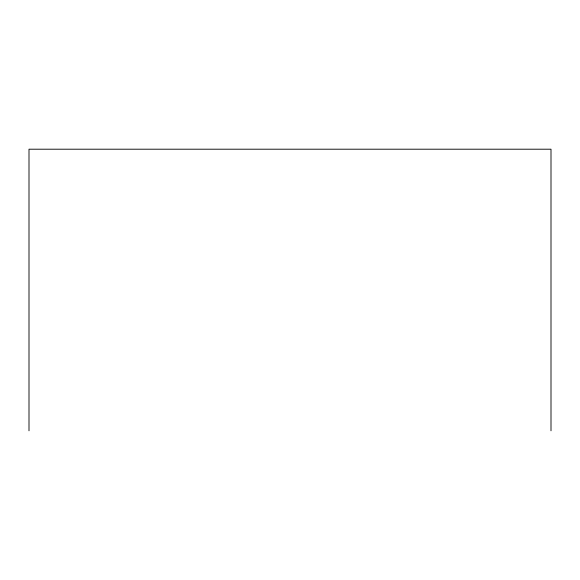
<?xml version="1.0" encoding="UTF-8"?>
<svg xmlns="http://www.w3.org/2000/svg" width="580" height="580" viewBox="0 0 580 580"><rect width="100%" height="100%" fill="white"/><g stroke="black" fill="none" stroke-linecap="round" stroke-linejoin="round"><path stroke-width="0.87" d="M551 430.795L551 149.205L29 149.205L29 430.795"/></g></svg>
